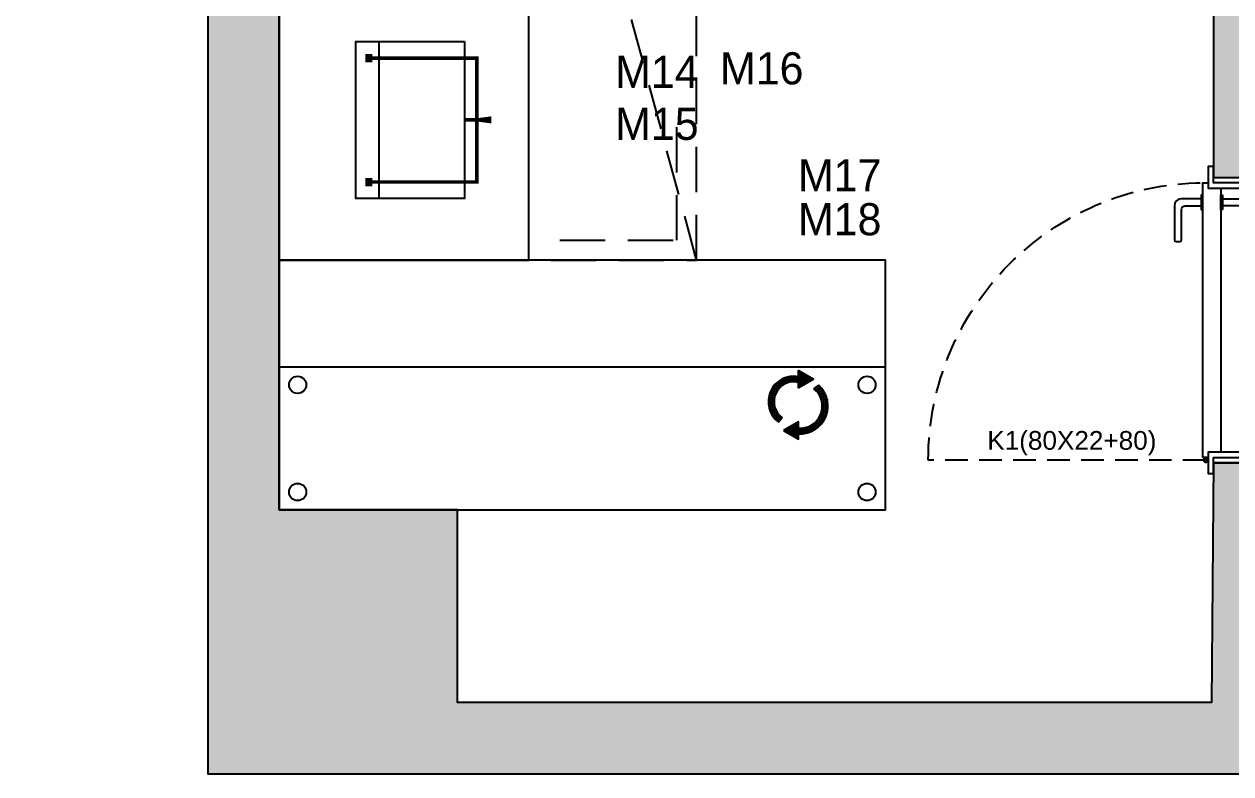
# Model space of a CAD drawing. Header units: millimetres. Extents: x 7687 to 15428, y -715 to 4028.
# Drawn here: x 9078.7 to 9417, y 1956.7 to 2166.8 of the extents above; entities that cross this region are included whole.
import ezdxf

# ---------------------------------------------------------------- set-up
doc = ezdxf.new("R2010")
doc.units = ezdxf.units.MM
doc.linetypes.add('HIDDENX2', pattern=[19.049999999999997, 12.7, -6.349999999999998])
doc.linetypes.add('ISU-A-FS-IFS-ARCH$0$DASHED2', pattern=[9.524999999999999, 6.35, -3.175])
doc.layers.add('S2000-002 Çizgi', color=7, linetype='Continuous')
doc.layers.add('yazı', color=7, linetype='Continuous', lineweight=20)
doc.styles.add('ROMANC', font='arial.ttf')
doc.styles.add('TAKSİM', font='GOTHIC.TTF', dxfattribs={"height": 20})
pattern_1 = [(360, (6257.262870904917, 4261.836606404709), (-1e-16, -0.5588000000000001), [0.4064, -0.1524]), (270, (6257.262870904917, 4261.836606404709), (-0.5588000000000001, 0), [0.4064, -0.1524])]

# ---------------------------------------------------------------- blocks, each defined once
blk = doc.blocks.new('*U31')
at = {"linetype": 'ISU-A-FS-IFS-ARCH$0$DASHED2'}
blk.add_line((-0.75, 2.25), (-0.75, 80.0036172791982), dxfattribs=at)
for p, q in [((-80, 0), (-80, -15.00000000000001)), ((0, 2.25), (-1.5, 2.25)), ((-0.75, 3), (-0.75, 1.5)), ((0, 0), (0, -15.00000000000001))]:
    blk.add_line(p, q)
for points in [[(-74, 3.5), (-74, 9, -0.414213562373095), (-72, 11), (-62.5, 11, -0.4142135623730951), (-62, 10.5), (-62, 9.5, -0.4142135623730951), (-62.5, 9), (-71, 9, 0.414213562373095), (-72, 8), (-72, 3.5)], [(-74, -2.5), (-74, -8, 0.414213562373095), (-72, -10), (-62.5, -10, 0.4142135623730951), (-62, -9.5), (-62, -8.5, 0.4142135623730951), (-62.5, -8), (-71, -8, -0.414213562373095), (-72, -7), (-72, -2.5)]]:
    blk.add_lwpolyline(points, format="xyb")
for points in [[(-75, 3), (-75, 3.5), (-71, 3.5), (-71, 3)], [(-83, -15.00000000000001), (-78.5, -15.00000000000001), (-78.5, 0), (-83, 0), (-83, 1.5), (-77, 1.5), (-77, -16.50000000000001), (-83, -16.50000000000001)], [(-1.5, 3), (-78.5, 3), (-78.5, 1.5), (-77, 1.5), (-77, -2), (-3, -2), (-3, 1.5), (-1.5, 1.5)], [(3, -16.50000000000001), (-3, -16.50000000000001), (-3, 1.5), (3, 1.5), (3, 0), (-1.5, 0), (-1.5, -15.00000000000001), (3, -15.00000000000001)], [(-75, -2), (-75, -2.5), (-71, -2.5), (-71, -2)]]:
    blk.add_lwpolyline(points, close=True)
blk.add_circle((-0.75, 2.25), 0.6)
blk.add_arc((-0.75, 2.25), 77.75361727919801, 90, 179.4473247350518, dxfattribs=at)
blk = doc.blocks.new('A$C67BA2794')
at = {"layer": 'S2000-002 Çizgi'}
blk.add_lwpolyline([(-1.03204074549e-05, 7.572706249924523), (43.99998967959255, 7.572706249924523), (43.99998967959255, 38.02505349081912), (-1.03204074549e-05, 38.02505349081912)], close=True, dxfattribs=at)
for points, const_width in [([(3.464693210356927, 34.3522346364589), (5.801305286238858, 34.3522346364589)], 2), ([(4.632993825036463, 34.0337250146804), (4.632993825036463, 4.113015922710473), (21.99998967959254, 4.113015922710473)], 1), ([(39.36698553414863, 34.0337250146804), (39.36698553414863, 4.113015922710473), (21.99998967959254, 4.113015922710473)], 1), ([(40.53528614882815, 34.3522346364589), (38.19867407294623, 34.3522346364589)], 2)]:
    blk.add_lwpolyline(points, dxfattribs=dict(at, const_width=const_width))
blk.add_lwpolyline([(43.99998967959255, 31.48167029671822), (-1.03204074549e-05, 31.48167029671822)], dxfattribs=at)
blk.add_lwpolyline([(21.94431409783192, 7.479618648325412, 1, 1, 0), (21.94431409783192, 3.715982127674577, 1, 2, 0), (21.94431409783192, 2.1835403459e-06, 2, 2, 0)], format="xyseb", dxfattribs=at)

msp = doc.modelspace()

# ---------------------------------------------------------------- hatches: boundary and pattern name
at = {"true_color": 0xcd2027}
h = msp.add_hatch(color=242, dxfattribs=at)
h.dxf.hatch_style = 1
h.paths.add_polyline_path([(9498.386031164264, 3787.778367296553), (9919.453131573879, 3787.778367296553), (10041.95313157388, 3787.778367296553), (10041.58172509413, 3757.379845878336), (10323.47511709201, 3753.935697034854), (10323.47511709201, 3237.209822306956), (10312.97744103698, 3237.209680030502), (10312.97785977057, 3206.313988142357), (10273.72824080219, 3206.313988142357), (10273.72824080219, 2599.744649849265), (10229.16677626446, 2600.133531858854), (10229.16677626446, 2546.135588013386), (10273.72824080219, 2546.135588013386), (10273.72824080219, 2157.727819202774), (10225.30621822521, 2157.757397395014), (10224.83841465727, 2104.152418019025), (10273.72824080219, 2103.725762969939), (10273.72824080219, 1976.720927014955), (9427.198368857884, 1976.720927014955), (9427.19836885787, 2043.903586916335), (9412.198368857898, 2043.903586916335), (9411.613062998425, 1976.726026678415), (9200.201324149799, 1976.720927014955), (9200.20002156448, 2030.720927014955), (9150.201324754598, 2030.720926920164), (9150.201324754664, 2534.306805944726), (9205.653174371153, 2534.306805944719), (9205.603370949822, 2562.865898205354), (9412.198368857898, 2561.065873578315), (9412.198368857898, 2123.903610497932), (9427.198368857898, 2123.903563334738), (9427.198368857906, 2857.400909259218), (9412.198368857898, 2857.400909259218), (9412.198368857898, 2788.582007624719), (9374.413869477525, 2788.582007624719), (9374.413869477525, 2773.582007624719), (9412.198368857913, 2773.582007624719), (9412.198368857913, 2588.582007624719), (9291.050350480953, 2588.582007624719), (9291.050350480953, 2773.58200762501), (9294.413869477525, 2773.58200762501), (9294.413869477525, 2788.582007624719), (9273.050350480953, 2788.582007624719), (9273.050350480953, 2773.582007624719), (9276.050350480953, 2773.58200762501), (9276.050350480953, 2587.824941211912), (9150.201324149799, 2587.824941211912), (9150.201324149799, 2773.582007624719), (9194.550350480953, 2773.582007624719), (9194.550350480953, 2788.582007624719), (9193.050350480953, 2788.582007624719), (9150.201324149799, 2788.582007624719), (9150.201324149799, 2947.058066172825), (9412.198368857891, 2947.05776782275), (9412.198368857891, 2937.400909259218), (9427.19836885792, 2937.400621003865), (9427.198368857898, 3212.808795976359), (9092.543111171086, 3212.808795976359), (9092.543111171086, 3197.808795976359), (9412.198368857898, 3197.808795976359), (9412.198368857898, 2962.058066172825), (9150.201324149806, 2962.058066172825), (9150.201324149806, 3079.808795976359), (9008.201324149799, 3079.808795976359), (9008.201324149799, 3202.808795976359), (9011.793111171079, 3202.808795976359), (9011.793111171071, 3212.808795976359), (9008.201324149799, 3212.808795976359), (9008.201324149799, 3258.808795976359), (8954.201324149799, 3258.808795976359), (8954.201324149799, 3212.808795976359), (8981.201324149799, 3212.808795976359), (8981.201324149799, 3022.808795976337), (8811.201324149799, 3022.808795976344), (8811.201324149799, 3212.808795976359), (8791.201324149799, 3212.808795976359), (8791.201324149857, 3042.808795976359), (8381.201324149799, 3042.808795976359), (8381.201324149799, 3212.808795976359), (8375.201324149763, 3212.808795976359), (8375.201324149763, 3036.808795976359), (8338.201324149799, 3036.808795976359), (8338.201324149799, 3049.308795976359), (8265.701324149799, 3049.308795976359), (8265.701324149799, 3029.308795976359), (8158.701324149799, 3029.308795976359), (8158.701324149799, 3009.308795976359), (9130.201324149799, 3009.308795976359), (9130.201324149799, 1956.720927014955), (10293.72824080219, 1956.720927014955), (10293.72824080219, 3195.964578430744), (10323.47511709202, 3195.964578430744), (10343.47511709202, 3195.964578430744), (10343.47511709202, 3805.341793002271), (8003.590784917586, 3805.341793002271), (8003.590784917586, 3762.678367296548), (9498.386031164264, 3762.678367296548)])
at = {"layer": 'S2000-002 Çizgi'}
h = msp.add_hatch(dxfattribs=at)
h.set_pattern_fill('ANGLE', color=256, scale=0.08, style=0)
h.set_pattern_definition(pattern_1)
edge = h.paths.add_edge_path()
edge.add_ellipse((9294.49147262323, 2061.035251732458), major_axis=(-3.926280879098405, 3.926280879098405), ratio=0.999999999999866, start_angle=-58.60886622580449, end_angle=99.12004102795697, ccw=False)
edge.add_line((9295.797957770936, 2066.431959955252), (9295.797957770936, 2068.031959955252))
edge.add_ellipse((9294.46560534319, 2061.025952434816), major_axis=(5.042782186855692, 5.042782186855692), ratio=0.9999999999999281, start_angle=34.23247461891871, end_angle=188.2838305270876)
edge.add_line((9290.201985712081, 2055.309235544032), (9291.23715513056, 2056.536276211292))
h.paths.add_polyline_path([(9299.9760350343, 2067.348283716702), (9295.797957770936, 2069.7604977494), (9295.797957770936, 2064.936069684004)])
h = msp.add_hatch(dxfattribs=at)
h.set_pattern_fill('ANGLE', color=256, scale=0.08, style=0)
h.set_pattern_definition(pattern_1)
edge = h.paths.add_edge_path()
edge.add_line((9295.797957770936, 2053.631959955253), (9295.797957770936, 2052.031959955252))
edge.add_ellipse((9296.26098481694, 2059.824499020654), major_axis=(-5.519875865050897, 5.519875865050897), ratio=0.9999999999998866, start_angle=131.5995243447919, end_angle=272.9870343848214)
edge.add_line((9301.485720537314, 2065.624515898507), (9300.130050040825, 2064.662288621465))
edge.add_ellipse((9296.25975804682, 2059.816456140151), major_axis=(-4.385273797372311, 4.385273797372311), ratio=0.9999999999997801, start_angle=130.7296126276458, end_angle=276.3861750837184, ccw=False)
h.paths.add_polyline_path([(9295.797957770936, 2055.360497749401), (9291.619880507571, 2052.948283716702), (9295.797957770936, 2050.536069684003)])

# ---------------------------------------------------------------- linework, layer by layer
msp.add_line((9150.201324149799, 2534.306805944726), (9150.201324149799, 2030.720927014955))
at = {"color": 242, "true_color": 0xcd2027}
for points in [[(8158.701324149799, 3009.308795976359), (9130.201324149799, 3009.308795976359), (9130.201324149799, 1956.720927014955), (10293.72824080219, 1956.720927014955), (10293.72824080219, 3195.964578430744), (10323.47511709202, 3195.964578430744), (10343.47511709202, 3195.964578430744), (10343.47511709202, 3805.341793002271), (8003.590784917586, 3805.341793002271)], [(9427.19836885787, 2043.903586916335), (9412.198368857898, 2043.903586916335), (9411.613062998425, 1976.726026678415), (9200.201324149799, 1976.720927014955), (9200.20002156448, 2030.720927014955), (9150.201324754598, 2030.720926920164), (9150.201324754664, 2534.306805944726), (9205.653174371153, 2534.306805944719), (9205.603370949822, 2562.865898205354), (9412.198368857898, 2561.065873578315), (9412.198368857898, 2123.903610497932), (9427.198368857898, 2123.903563334738)]]:
    msp.add_lwpolyline(points, dxfattribs=at)
for points in [[(9220.20132475459, 2171.734214652711), (9150.201324754596, 2171.734214652711), (9150.201324754615, 2100.720926920164), (9220.201324754607, 2100.720926920164)], [(9150.201324754598, 2030.720926920164), (9320.201324754591, 2030.720926920164), (9320.201324754591, 2100.720926920164), (9150.201324754598, 2100.720926920164)], [(9150.201324754598, 2030.720926920164), (9320.201324754591, 2030.720926920164), (9320.201324754591, 2070.720926920164), (9150.201324754584, 2070.733318835532)]]:
    msp.add_lwpolyline(points, close=True)
msp.add_lwpolyline([(9200.201324149799, 1976.720927014955), (9200.201324149799, 2030.720927014955), (9150.201324149799, 2030.720927014955)])
for centre in [(9155.383389620842, 2065.756650001454), (9315.01925988833, 2065.744258086087), (9155.383389620842, 2035.709987669609), (9315.01925988833, 2035.697595754241)]:
    msp.add_circle(centre, 2.407404011177277)
at = {"layer": 'S2000-002 Çizgi', "linetype": 'HIDDENX2'}
msp.add_line((9267.20132475458, 2100.720926920164), (9150.201324754646, 2534.306805944794), dxfattribs=at)
at = {"layer": 'S2000-002 Çizgi'}
for p, q in [((9300.130050040823, 2064.662288621465), (9301.485720537312, 2065.624515898507)), ((9291.23715513056, 2056.536276211292), (9290.201985712081, 2055.309235544034))]:
    msp.add_line(p, q, dxfattribs=at)
at = {"layer": 'S2000-002 Çizgi', "linetype": 'HIDDENX2'}
msp.add_lwpolyline([(9267.201324754646, 2534.306805944783), (9150.201324754664, 2534.306805944783), (9150.201324754598, 2100.720926920164), (9267.20132475458, 2100.720926920164)], close=True, dxfattribs=at)
msp.add_lwpolyline([(9228.932791426143, 2106.259436255926), (9261.662815418818, 2106.259436255926), (9261.662815418824, 2138.989460248602)], dxfattribs=at)
at = {"layer": 'S2000-002 Çizgi'}
for points in [[(9299.9760350343, 2067.348283716702), (9295.797957770936, 2064.936069684004), (9295.797957770936, 2069.7604977494)], [(9291.619880507571, 2052.948283716702), (9295.797957770936, 2050.536069684003), (9295.797957770936, 2055.360497749401)]]:
    msp.add_lwpolyline(points, close=True, dxfattribs=at)
for centre, radius, start, end in [((9294.46560534319, 2061.025952434816), 7.131570960744617, 79.23247461896182, 233.2838305271371), ((9294.49147262323, 2061.035251732458), 5.552599668906809, 76.39113377410605, 234.1200410279069), ((9296.26098481694, 2059.824499020654), 7.806283310970452, 266.5995243448555, 47.98703438488621), ((9296.25975804682, 2059.816456140151), 6.201713678962622, 265.7296126277129, 51.38617508374741)]:
    msp.add_arc(centre, radius, start, end, dxfattribs=at)

# ---------------------------------------------------------------- block references
at = {"xscale": -1, "rotation": 90}
msp.add_blockref('*U31', (9412.19836885787, 2043.903586916335), dxfattribs=at)
at = {"layer": 'S2000-002 Çizgi', "xscale": -1, "rotation": 90}
msp.add_blockref('A$C67BA2794', (9209.708865896648, 2161.958488133806), dxfattribs=at)

# ---------------------------------------------------------------- texts
at = {"style": 'TAKSİM'}
for s, p in [('M16', (9273.786534521982, 2149.963883828893)), ('M14', (9244.389984660576, 2148.974047199281)), ('M15', (9244.389984660576, 2134.407157539925)), ('M17', (9295.647683938063, 2119.996433015019)), ('M18', (9295.647683938063, 2107.673367420045))]:
    msp.add_text(s, height=9, dxfattribs=at).set_placement(p)
at = {"layer": 'yazı', "insert": (9348.729434468201, 2052.80348575761, -0.6770936308130331), "char_height": 12.75, "attachment_point": 1, "style": 'ROMANC'}
msp.add_mtext_dynamic_manual_height_columns('{\\H0.41111x;K1(80X22+80)}', width=252.805190321962, gutter_width=425, heights=[0], dxfattribs=at)

doc.saveas('drawing.dxf')
